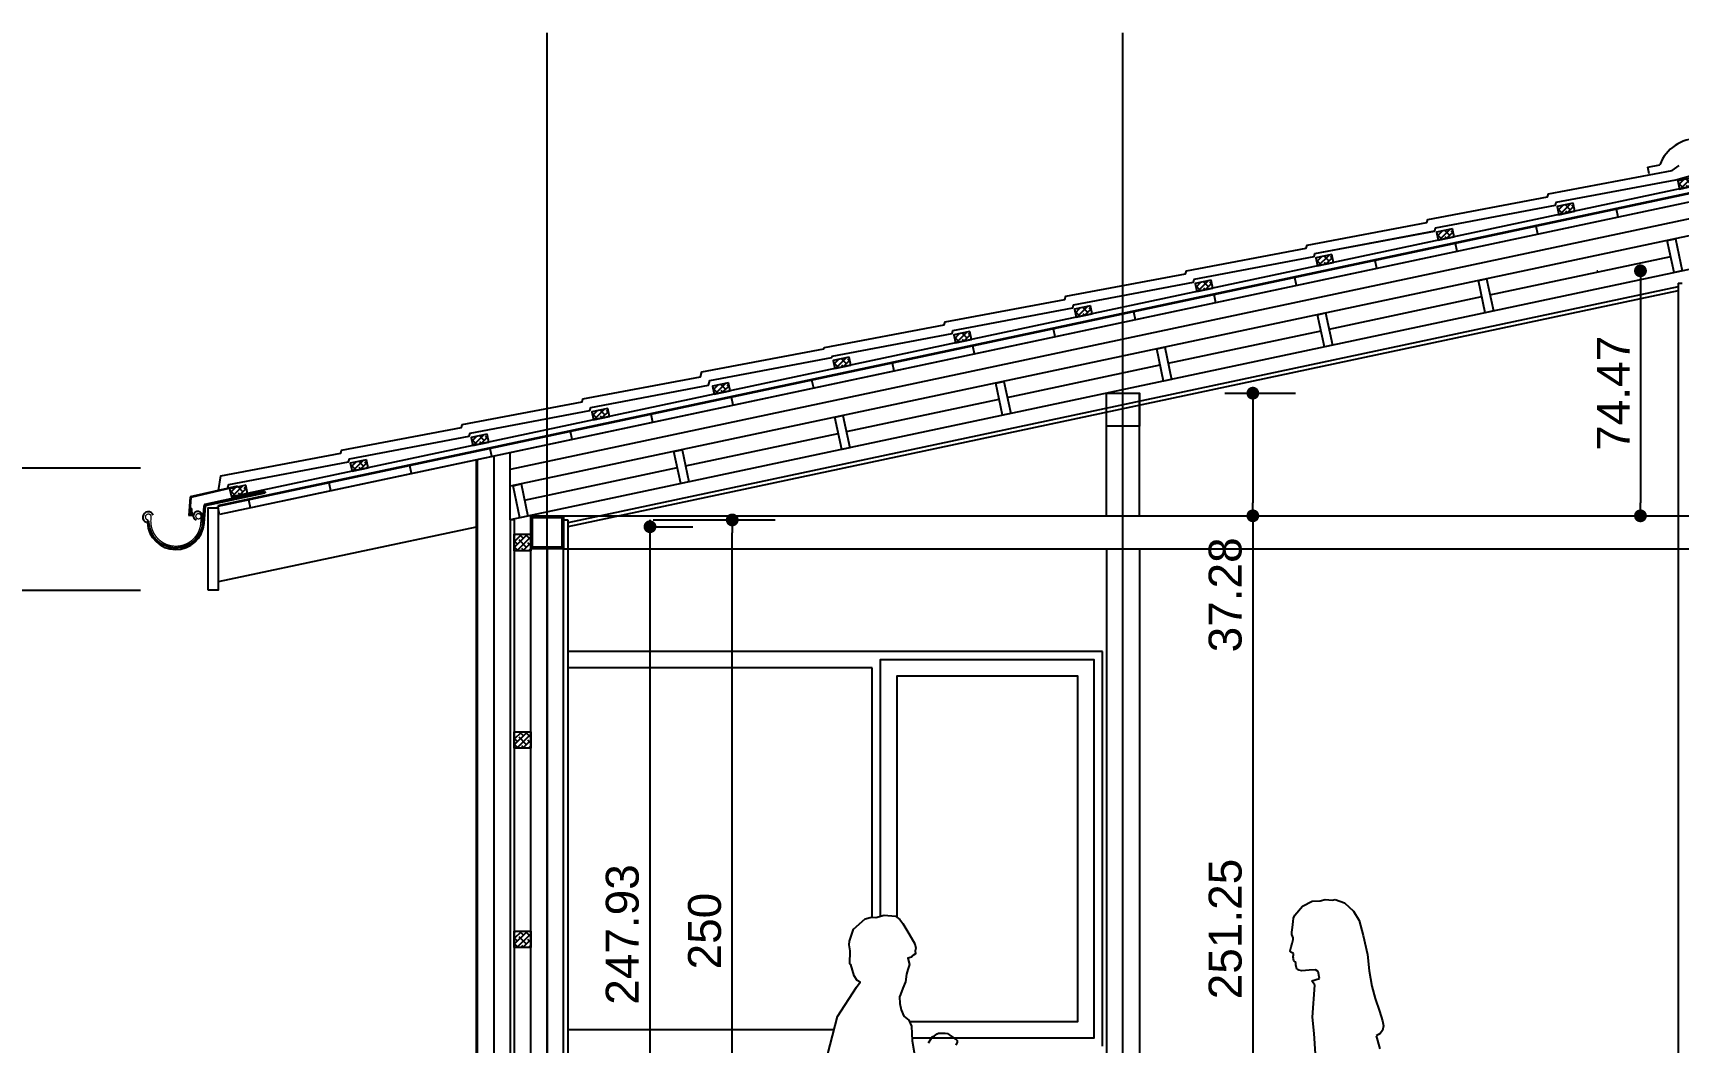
# Model space of a CAD drawing. Header units: millimetres. Extents: x 10453 to 58457, y -15634 to -5634.
# Drawn here: x 46581 to 47082, y -10240 to -9933 of the extents above; entities that cross this region are included whole.
import ezdxf

# ---------------------------------------------------------------- set-up
doc = ezdxf.new("R2010")
doc.units = ezdxf.units.MM
doc.header["$MEASUREMENT"] = 0
doc.layers.get('Defpoints').update_dxf_attribs({"color": 210, "lineweight": 0})
doc.styles.get("Standard").update_dxf_attribs({"font": 'arial.ttf', "height": 10})
doc.dimstyles.get("Standard").update_dxf_attribs({"dimscale": 1.3, "dimtxt": 35, "dimasz": 3, "dimexe": 10, "dimexo": 20, "dimgap": 2.5, "dimtad": 1, "dimdsep": 46, "dimtxsty": 'Standard', "dimblk": 'DOT', "dimcen": 3, "dimazin": 0, "dimtfac": 1, "dimtofl": 0, "dimtmove": 0, "dimatfit": 3, "dimldrblk": 'DOT', "dimfxl": 0.18, "dimtolj": 1, "dimtzin": 0, "dimlwe": -1, "dimarcsym": 0})

# ---------------------------------------------------------------- blocks, each defined once
blk = doc.blocks.new('_Dot')
at = {"color": 0, "linetype": 'ByBlock', "lineweight": -2}
blk.add_line((-0.5, 0), (-1, 0), dxfattribs=at)
at = {"color": 0, "linetype": 'ByBlock', "const_width": 0.5}
blk.add_lwpolyline([(-0.25, 0, 1), (0.25, 0, 1)], format="xyb", close=True, dxfattribs=at)
blk = doc.blocks.new('*D398')
at = {"color": 0, "ltscale": 10, "transparency": 16777216}
for p, q in [((46770.06, -10081.28), (46807.06, -10081.28)), ((46770.06, -10331.28), (46807.06, -10331.28))]:
    blk.add_line(p, q, dxfattribs=at)
at = {"color": 0, "linetype": 'ByBlock', "lineweight": -2, "ltscale": 10, "transparency": 16777216}
blk.add_line((46794.06, -10327.38), (46794.06, -10085.18), dxfattribs=at)
at = {"layer": 'Defpoints', "color": 0, "ltscale": 10, "transparency": 16777216}
for p in [(46744.06, -10081.28), (46794.06, -10081.28), (46744.06, -10331.28)]:
    blk.add_point(p, dxfattribs=at)
at = {"color": 0, "lineweight": -2, "ltscale": 10, "transparency": 16777216, "xscale": 3.9, "yscale": 3.9, "zscale": 3.9}
for p, rotation in [((46794.06, -10081.28), 90), ((46794.06, -10331.28), 270)]:
    blk.add_blockref('_Dot', p, dxfattribs=dict(at, rotation=rotation))
at = {"color": 0, "ltscale": 10, "transparency": 16777216, "insert": (46785.7, -10206.28), "char_height": 10, "attachment_point": 5, "rotation": 90}
blk.add_mtext('\\A1;250', dxfattribs=at)
blk = doc.blocks.new('*D399')
at = {"color": 0, "ltscale": 10, "transparency": 16777216}
for p, q in [((46770.06, -10083.35), (46782.06, -10083.35)), ((46770.06, -10331.28), (46782.06, -10331.28))]:
    blk.add_line(p, q, dxfattribs=at)
at = {"color": 0, "linetype": 'ByBlock', "lineweight": -2, "ltscale": 10, "transparency": 16777216}
blk.add_line((46769.06, -10087.25), (46769.06, -10327.38), dxfattribs=at)
at = {"layer": 'Defpoints', "color": 0, "ltscale": 10, "transparency": 16777216}
for p in [(46744.06, -10083.35), (46744.06, -10331.28), (46769.06, -10331.28)]:
    blk.add_point(p, dxfattribs=at)
at = {"color": 0, "lineweight": -2, "ltscale": 10, "transparency": 16777216, "xscale": 3.9, "yscale": 3.9, "zscale": 3.9}
for p, rotation in [((46769.06, -10083.35), 90), ((46769.06, -10331.28), 270)]:
    blk.add_blockref('_Dot', p, dxfattribs=dict(at, rotation=rotation))
at = {"color": 0, "ltscale": 10, "transparency": 16777216, "insert": (46760.7, -10207.31), "char_height": 10, "attachment_point": 5, "rotation": 90}
blk.add_mtext('\\A1;247.93', dxfattribs=at)
blk = doc.blocks.new('*D430')
at = {"color": 0, "ltscale": 10, "transparency": 16777216}
for p, q in [((46943.81, -10042.75), (46965.3, -10042.75)), ((46943.81, -10080.03), (46965.3, -10080.03))]:
    blk.add_line(p, q, dxfattribs=at)
at = {"color": 0, "linetype": 'ByBlock', "lineweight": -2, "ltscale": 10, "transparency": 16777216}
for p, q in [((46952.3, -10046.65), (46952.3, -10076.13)), ((46952.3, -10080.03), (46952.3, -10124.19))]:
    blk.add_line(p, q, dxfattribs=at)
at = {"layer": 'Defpoints', "color": 0, "ltscale": 10, "transparency": 16777216}
for p in [(46917.81, -10042.75), (46917.81, -10080.03), (46952.3, -10080.03)]:
    blk.add_point(p, dxfattribs=at)
at = {"color": 0, "lineweight": -2, "ltscale": 10, "transparency": 16777216, "xscale": 3.9, "yscale": 3.9, "zscale": 3.9}
for p, rotation in [((46952.3, -10042.75), 90), ((46952.3, -10080.03), 270)]:
    blk.add_blockref('_Dot', p, dxfattribs=dict(at, rotation=rotation))
at = {"color": 0, "ltscale": 10, "transparency": 16777216, "insert": (46943.94, -10104.06), "char_height": 10, "attachment_point": 5, "rotation": 90}
blk.add_mtext('\\A1;37.28', dxfattribs=at)
blk = doc.blocks.new('*D431')
at = {"color": 0, "ltscale": 10, "transparency": 16777216}
for p, q in [((46943.81, -10080.03), (46965.3, -10080.03)), ((46943.81, -10331.28), (46965.3, -10331.28))]:
    blk.add_line(p, q, dxfattribs=at)
at = {"color": 0, "linetype": 'ByBlock', "lineweight": -2, "ltscale": 10, "transparency": 16777216}
blk.add_line((46952.3, -10083.93), (46952.3, -10327.38), dxfattribs=at)
at = {"layer": 'Defpoints', "color": 0, "ltscale": 10, "transparency": 16777216}
for p in [(46917.81, -10080.03), (46917.81, -10331.28), (46952.3, -10331.28)]:
    blk.add_point(p, dxfattribs=at)
at = {"color": 0, "lineweight": -2, "ltscale": 10, "transparency": 16777216, "xscale": 3.9, "yscale": 3.9, "zscale": 3.9}
for p, rotation in [((46952.3, -10080.03), 90), ((46952.3, -10331.28), 270)]:
    blk.add_blockref('_Dot', p, dxfattribs=dict(at, rotation=rotation))
at = {"color": 0, "ltscale": 10, "transparency": 16777216, "insert": (46943.95, -10205.65), "char_height": 10, "attachment_point": 5, "rotation": 90}
blk.add_mtext('\\A1;251.25', dxfattribs=at)
blk = doc.blocks.new('*D432')
at = {"color": 0, "ltscale": 10, "transparency": 16777216}
for p, q in [((47056.81, -10005.55), (47057.12, -10005.55)), ((47056.81, -10080.03), (47057.12, -10080.03))]:
    blk.add_line(p, q, dxfattribs=at)
at = {"color": 0, "linetype": 'ByBlock', "lineweight": -2, "ltscale": 10, "transparency": 16777216}
blk.add_line((47070.12, -10009.45), (47070.12, -10076.13), dxfattribs=at)
at = {"layer": 'Defpoints', "color": 0, "ltscale": 10, "transparency": 16777216}
for p in [(47082.81, -10005.55), (47070.12, -10080.03), (47082.81, -10080.03)]:
    blk.add_point(p, dxfattribs=at)
at = {"color": 0, "lineweight": -2, "ltscale": 10, "transparency": 16777216, "xscale": 3.9, "yscale": 3.9, "zscale": 3.9}
for p, rotation in [((47070.12, -10005.55), 90), ((47070.12, -10080.03), 270)]:
    blk.add_blockref('_Dot', p, dxfattribs=dict(at, rotation=rotation))
at = {"color": 0, "ltscale": 10, "transparency": 16777216, "insert": (47061.87, -10042.79), "char_height": 10, "attachment_point": 5, "rotation": 90}
blk.add_mtext('\\A1;74.47', dxfattribs=at)

msp = doc.modelspace()

# ---------------------------------------------------------------- hatches: boundary and pattern name
at = {"ltscale": 10}
h = msp.add_hatch(dxfattribs=at)
h.set_pattern_fill('ANSI38', color=256, scale=10, style=0)
h.set_pattern_definition([(45, (32474.8835, -12335.5974), (-0.88388348, 0.88388348), []), (135, (32474.8835, -12335.5974), (-2.65165043, 0.88388348), [3.125, -1.875])])
h.paths.add_polyline_path([(47086.354, -9977.197), (47081.463, -9978.237), (47081.983, -9980.682), (47086.873, -9979.643)])
h = msp.add_hatch(dxfattribs=at)
h.set_pattern_fill('ANSI38', color=256, scale=10, style=0)
h.set_pattern_definition([(45, (32438.2029, -12343.3941), (-0.88388348, 0.88388348), []), (135, (32438.2029, -12343.3941), (-2.65165043, 0.88388348), [3.125, -1.875])])
h.paths.add_polyline_path([(47049.673, -9984.994), (47044.782, -9986.034), (47045.302, -9988.479), (47050.193, -9987.44)])
h = msp.add_hatch(dxfattribs=at)
h.set_pattern_fill('ANSI38', color=256, scale=10, style=0)
h.set_pattern_definition([(45, (32401.5224, -12351.1908), (-0.88388348, 0.88388348), []), (135, (32401.5224, -12351.1908), (-2.65165043, 0.88388348), [3.125, -1.875])])
h.paths.add_polyline_path([(47012.993, -9992.791), (47008.102, -9993.83), (47008.622, -9996.276), (47013.512, -9995.236)])
h = msp.add_hatch(dxfattribs=at)
h.set_pattern_fill('ANSI38', color=256, scale=10, style=0)
h.set_pattern_definition([(45, (32364.8419, -12358.9875), (-0.88388348, 0.88388348), []), (135, (32364.8419, -12358.9875), (-2.65165043, 0.88388348), [3.125, -1.875])])
h.paths.add_polyline_path([(46976.312, -10000.588), (46971.421, -10001.627), (46971.941, -10004.072), (46976.832, -10003.033)])
h = msp.add_hatch(dxfattribs=at)
h.set_pattern_fill('ANSI38', color=256, scale=10, style=0)
h.set_pattern_definition([(45, (32328.1613, -12366.7842), (-0.88388348, 0.88388348), []), (135, (32328.1613, -12366.7842), (-2.65165043, 0.88388348), [3.125, -1.875])])
h.paths.add_polyline_path([(46939.632, -10008.384), (46934.741, -10009.424), (46935.261, -10011.869), (46940.151, -10010.83)])
h = msp.add_hatch(dxfattribs=at)
h.set_pattern_fill('ANSI38', color=256, scale=10, style=0)
h.set_pattern_definition([(45, (32291.4808, -12374.5809), (-0.88388348, 0.88388348), []), (135, (32291.4808, -12374.5809), (-2.65165043, 0.88388348), [3.125, -1.875])])
h.paths.add_polyline_path([(46902.951, -10016.181), (46898.06, -10017.22), (46898.58, -10019.666), (46903.471, -10018.626)])
h = msp.add_hatch(dxfattribs=at)
h.set_pattern_fill('ANSI38', color=256, scale=10, style=0)
h.set_pattern_definition([(45, (32254.8003, -12382.3776), (-0.88388348, 0.88388348), []), (135, (32254.8003, -12382.3776), (-2.65165043, 0.88388348), [3.125, -1.875])])
h.paths.add_polyline_path([(46866.27, -10023.978), (46861.38, -10025.017), (46861.899, -10027.463), (46866.79, -10026.423)])
h = msp.add_hatch(dxfattribs=at)
h.set_pattern_fill('ANSI38', color=256, scale=10, style=0)
h.set_pattern_definition([(45, (32218.1197, -12390.1742), (-0.88388348, 0.88388348), []), (135, (32218.1197, -12390.1742), (-2.65165043, 0.88388348), [3.125, -1.875])])
h.paths.add_polyline_path([(46829.59, -10031.774), (46824.699, -10032.814), (46825.219, -10035.259), (46830.11, -10034.22)])
h = msp.add_hatch(dxfattribs=at)
h.set_pattern_fill('ANSI38', color=256, scale=10, style=0)
h.set_pattern_definition([(45, (32181.4392, -12397.9709), (-0.88388348, 0.88388348), []), (135, (32181.4392, -12397.9709), (-2.65165043, 0.88388348), [3.125, -1.875])])
h.paths.add_polyline_path([(46792.909, -10039.571), (46788.019, -10040.611), (46788.538, -10043.056), (46793.429, -10042.016)])
h = msp.add_hatch(dxfattribs=at)
h.set_pattern_fill('ANSI38', color=256, scale=10, style=0)
h.set_pattern_definition([(45, (32144.7587, -12405.7676), (-0.88388348, 0.88388348), []), (135, (32144.7587, -12405.7676), (-2.65165043, 0.88388348), [3.125, -1.875])])
h.paths.add_polyline_path([(46756.229, -10047.368), (46751.338, -10048.407), (46751.858, -10050.853), (46756.749, -10049.813)])
h = msp.add_hatch(dxfattribs=at)
h.set_pattern_fill('ANSI38', color=256, scale=10, style=0)
h.set_pattern_definition([(45, (32108.0781, -12413.5643), (-0.88388348, 0.88388348), []), (135, (32108.0781, -12413.5643), (-2.65165043, 0.88388348), [3.125, -1.875])])
h.paths.add_polyline_path([(46719.548, -10055.164), (46714.658, -10056.204), (46715.177, -10058.649), (46720.068, -10057.61)])
h = msp.add_hatch(dxfattribs=at)
h.set_pattern_fill('ANSI38', color=256, scale=10, style=0)
h.set_pattern_definition([(45, (32071.3976, -12421.361), (-0.88388348, 0.88388348), []), (135, (32071.3976, -12421.361), (-2.65165043, 0.88388348), [3.125, -1.875])])
h.paths.add_polyline_path([(46682.868, -10062.961), (46677.977, -10064.001), (46678.497, -10066.446), (46683.388, -10065.406)])
h = msp.add_hatch(dxfattribs=at)
h.set_pattern_fill('ANSI38', color=256, scale=10, style=0)
h.set_pattern_definition([(45, (32034.717, -12429.1577), (-0.88388348, 0.88388348), []), (135, (32034.717, -12429.1577), (-2.65165043, 0.88388348), [3.125, -1.875])])
h.paths.add_polyline_path([(46646.187, -10070.758), (46641.296, -10071.797), (46641.816, -10074.243), (46646.707, -10073.203)])
h = msp.add_hatch(dxfattribs=at)
h.set_pattern_fill('ANSI31', color=256, scale=3.5, angle=90, style=0)
h.set_pattern_definition([(135, (32475.2993, -12335.50904), (-0.309359217, -0.309359217), [])])
h.paths.add_polyline_path([(46737.809, -10080.027), (46732.809, -10080.027), (46732.809, -10090.027), (46737.809, -10090.027), (46737.809, -10089.527), (46733.309, -10089.527), (46733.309, -10080.527), (46737.809, -10080.527)])
h.paths.add_polyline_path([(46742.809, -10080.027), (46737.809, -10080.027), (46737.809, -10080.527), (46742.309, -10080.527), (46742.309, -10089.527), (46737.809, -10089.527), (46737.809, -10090.027), (46742.809, -10090.027)])
h = msp.add_hatch(dxfattribs=at)
h.set_pattern_fill('ANSI38', color=256, scale=10, style=0)
h.set_pattern_definition([(45, (32475.2993, -12335.509), (-0.88388348, 0.88388348), []), (135, (32475.2993, -12335.509), (-2.65165043, 0.88388348), [3.125, -1.875])])
h.paths.add_polyline_path([(46732.809, -10085.652), (46727.809, -10085.652), (46727.809, -10090.652), (46732.809, -10090.652)])
h = msp.add_hatch(dxfattribs=at)
h.set_pattern_fill('ANSI38', color=256, scale=10, style=0)
h.set_pattern_definition([(45, (32475.2993, -12395.509), (-0.88388348, 0.88388348), []), (135, (32475.2993, -12395.509), (-2.65165043, 0.88388348), [3.125, -1.875])])
h.paths.add_polyline_path([(46732.809, -10145.652), (46727.809, -10145.652), (46727.809, -10150.652), (46732.809, -10150.652)])
h = msp.add_hatch(dxfattribs=at)
h.set_pattern_fill('ANSI38', color=256, scale=10, style=0)
h.set_pattern_definition([(45, (32475.2993, -12456.134), (-0.88388348, 0.88388348), []), (135, (32475.2993, -12456.134), (-2.65165043, 0.88388348), [3.125, -1.875])])
h.paths.add_polyline_path([(46732.809, -10206.277), (46727.809, -10206.277), (46727.809, -10211.277), (46732.809, -10211.277)])

# ---------------------------------------------------------------- linework, layer by layer
at = {"color": 19, "ltscale": 2}
for p, q in [((46737.809, -10541.986), (46737.809, -9933.216)), ((46737.809, -10541.986), (46737.809, -9933.216)), ((46912.809, -10541.986), (46912.809, -9933.216)), ((46912.809, -10541.986), (46912.809, -9933.216))]:
    msp.add_line(p, q, dxfattribs=at)
at = {"ltscale": 10}
for p, q in [((47072.773, -9976.053), (47072.338, -9974.08)), ((47072.775, -9976.053), (47072.339, -9974.08)), ((47087.809, -9979.444), (46641.816, -10074.243)), ((47087.289, -9981.599), (46637.718, -10077.158)), ((47087.809, -9984.045), (46638.238, -10079.604)), ((47087.809, -9984.045), (46657.393, -10075.532)), ((47088.849, -9988.935), (46726.559, -10065.942)), ((47063.355, -9989.242), (47062.836, -9986.797)), ((47063.355, -9989.242), (47062.836, -9986.797)), ((47063.355, -9989.242), (47062.836, -9986.797)), ((47087.809, -9994.268), (46726.559, -10071.054)), ((47038.902, -9994.44), (47038.382, -9991.995)), ((47014.448, -9999.638), (47013.928, -9997.193)), ((47024.374, -10012.863), (47079.324, -10001.183)), ((47087.809, -10004.491), (46726.559, -10081.277)), ((46989.994, -10004.836), (46989.474, -10002.39)), ((47081.559, -10010.42), (46744.059, -10082.158)), ((46965.541, -10010.033), (46965.021, -10007.588)), ((47081.559, -10009.274), (47081.559, -10331.277)), ((47081.559, -10009.274), (47082.809, -10009.274)), ((47081.559, -10011.612), (46744.059, -10083.35)), ((46941.087, -10015.231), (46940.567, -10012.786)), ((46975.467, -10023.259), (47021.929, -10013.383)), ((46916.633, -10020.429), (46916.113, -10017.984)), ((46892.18, -10025.627), (46891.66, -10023.181)), ((46926.56, -10033.654), (46973.022, -10023.778)), ((46867.726, -10030.825), (46867.206, -10028.379)), ((46843.272, -10036.022), (46842.752, -10033.577)), ((46877.652, -10044.05), (46924.114, -10034.174)), ((46818.818, -10041.22), (46818.299, -10038.775)), ((46794.365, -10046.418), (46793.845, -10043.973)), ((46828.745, -10054.445), (46875.207, -10044.57)), ((46907.809, -10080.027), (46907.809, -10042.752)), ((46917.809, -10080.027), (46917.809, -10042.752)), ((46769.911, -10051.616), (46769.391, -10049.17)), ((46745.457, -10056.814), (46744.938, -10054.368)), ((46779.837, -10064.841), (46826.299, -10054.965)), ((46721.004, -10062.011), (46720.484, -10059.566)), ((46726.559, -10081.277), (46726.559, -10060.831)), ((46482.518, -10065.444), (46614.227, -10065.444)), ((46696.55, -10067.209), (46696.03, -10064.764)), ((46716.239, -10063.024), (46716.239, -10331.277)), ((46716.559, -10062.956), (46716.559, -10331.277)), ((46721.559, -10061.893), (46721.559, -10331.277)), ((46730.93, -10075.237), (46777.392, -10065.361)), ((46672.096, -10072.407), (46671.577, -10069.962)), ((46633.85, -10076.447), (46651.997, -10072.579)), ((46633.954, -10076.936), (46652.104, -10073.078)), ((46647.643, -10077.605), (46647.123, -10075.159)), ((46651.997, -10072.579), (46652.104, -10073.078)), ((46638.238, -10079.604), (46637.718, -10077.158)), ((46637.809, -10079.695), (46637.809, -10100.142)), ((46732.809, -10331.277), (46732.809, -10080.027)), ((46732.809, -10080.027), (46742.809, -10080.027)), ((46742.809, -10331.277), (46742.809, -10080.027)), ((46742.809, -10080.027), (47092.809, -10080.027)), ((46742.809, -10331.277), (46742.809, -10080.027)), ((46742.809, -10081.012), (46742.809, -10080.086)), ((46716.239, -10083.471), (46637.809, -10100.142)), ((46726.559, -10081.277), (46726.559, -10331.277)), ((46727.809, -10081.277), (46726.559, -10081.277)), ((46727.809, -10081.277), (46727.809, -10331.277)), ((46742.809, -10081.277), (46744.059, -10081.277)), ((46744.059, -10081.277), (46744.059, -10331.277)), ((46769.059, -10081.277), (46769.059, -10331.277)), ((46737.809, -10090.027), (46737.809, -10321.277)), ((46742.809, -10090.027), (47092.809, -10090.027)), ((46907.809, -10090.027), (46907.809, -10331.277)), ((46917.809, -10090.027), (46917.809, -10331.277)), ((46482.518, -10102.642), (46614.227, -10102.642)), ((46906.559, -10121.277), (46744.059, -10121.277)), ((46906.559, -10241.277), (46906.559, -10121.277)), ((46836.559, -10126.277), (46744.059, -10126.277)), ((46836.559, -10202.09), (46836.559, -10126.277)), ((46824.985, -10236.277), (46744.059, -10236.277))]:
    msp.add_line(p, q, dxfattribs=at)
at = {"lineweight": 35, "ltscale": 0.2}
msp.add_line((47087.268, -9981.501), (46637.697, -10077.061), dxfattribs=at)
for p, q in [((46643.686, -10070.969), (46629.265, -10074.276)), ((46643.731, -10071.164), (46629.469, -10074.434)), ((46643.686, -10070.969), (46643.731, -10071.164)), ((46629.265, -10074.276), (46628.913, -10079.918)), ((46629.469, -10074.434), (46629.097, -10079.703)), ((46628.913, -10079.918), (46629.952, -10079.837)), ((46629.097, -10079.703), (46629.737, -10079.653)), ((46629.597, -10077.847), (46629.796, -10077.831)), ((46629.737, -10079.653), (46629.597, -10077.847)), ((46629.952, -10079.837), (46629.796, -10077.831)), ((46965.05, -10201.406), (46967.359, -10198.683)), ((46967.359, -10198.683), (46970.362, -10197.223)), ((46970.362, -10197.223), (46972.748, -10197.064)), ((46972.748, -10197.064), (46974.25, -10196.691)), ((46974.25, -10196.691), (46976.547, -10196.912)), ((46976.547, -10196.912), (46977.361, -10196.7)), ((46977.361, -10196.7), (46980.156, -10197.699)), ((46980.156, -10197.699), (46982.947, -10200.2)), ((46982.947, -10200.2), (46984.647, -10203.047)), ((46964.146, -10206.569), (46964.332, -10205.192)), ((46964.332, -10205.192), (46964.541, -10203.363)), ((46964.541, -10203.363), (46964.632, -10202.304)), ((46964.632, -10202.304), (46965.05, -10201.406)), ((46984.647, -10203.047), (46985.823, -10207.591)), ((46963.739, -10211.84), (46963.983, -10211.025)), ((46963.983, -10211.025), (46964.304, -10210.08)), ((46964.157, -10207.362), (46964.146, -10206.569)), ((46964.35, -10207.786), (46964.157, -10207.362)), ((46964.304, -10210.08), (46964.567, -10208.837)), ((46964.542, -10208.307), (46964.35, -10207.786)), ((46964.567, -10208.837), (46964.542, -10208.307)), ((46985.823, -10207.591), (46987.131, -10213.414)), ((46963.597, -10212.265), (46963.739, -10211.84)), ((46963.634, -10212.496), (46963.597, -10212.265)), ((46963.835, -10212.645), (46963.634, -10212.496)), ((46964.235, -10212.855), (46963.835, -10212.645)), ((46964.655, -10213.081), (46964.235, -10212.855)), ((46964.512, -10213.936), (46964.657, -10213.744)), ((46964.556, -10214.229), (46964.512, -10213.936)), ((46964.694, -10214.537), (46964.556, -10214.229)), ((46964.686, -10213.383), (46964.655, -10213.081)), ((46964.657, -10213.744), (46964.686, -10213.383)), ((46964.672, -10214.93), (46964.793, -10214.653)), ((46964.721, -10215.28), (46964.672, -10214.93)), ((46964.793, -10214.653), (46964.694, -10214.537)), ((46964.836, -10215.455), (46964.721, -10215.28)), ((46965.21, -10215.644), (46964.836, -10215.455)), ((46965.356, -10215.937), (46965.21, -10215.644)), ((46965.414, -10216.519), (46965.356, -10215.937)), ((46987.131, -10213.414), (46987.618, -10218.394)), ((46965.543, -10217.417), (46965.414, -10216.519)), ((46965.717, -10217.811), (46965.543, -10217.417)), ((46966.263, -10218.175), (46965.717, -10217.811)), ((46967.169, -10218.341), (46966.263, -10218.175)), ((46969.437, -10218.172), (46967.169, -10218.341)), ((46971.324, -10218.071), (46969.437, -10218.172)), ((46970.213, -10221.367), (46972.606, -10220.693)), ((46972.163, -10218.519), (46971.324, -10218.071)), ((46972.606, -10220.693), (46972.163, -10218.519)), ((46987.618, -10218.394), (46988.509, -10222.972)), ((46971.147, -10222.756), (46970.213, -10221.367)), ((46970.403, -10232.432), (46971.147, -10222.756)), ((46988.509, -10222.972), (46989.473, -10226.783)), ((46989.473, -10226.783), (46990.768, -10230.603)), ((46990.768, -10230.603), (46991.752, -10233.528)), ((46970.898, -10237.434), (46970.403, -10232.432)), ((46991.99, -10235.102), (46991.7, -10236.505)), ((46991.752, -10233.528), (46991.99, -10235.102)), ((46972.792, -10263.765), (46970.898, -10237.434)), ((46990.982, -10237.441), (46989.819, -10238.119)), ((46989.819, -10238.119), (46990.907, -10242.116)), ((46991.7, -10236.505), (46990.982, -10237.441))]:
    msp.add_line(p, q)
at = {"ltscale": 10}
for points in [[(46637.896, -10072.297), (46638.654, -10067.879), (46675.078, -10060.998), (46675.334, -10060.082), (46711.759, -10053.201), (46712.015, -10052.285), (46748.439, -10045.405), (46748.695, -10044.489), (46784.462, -10037.732), (46784.865, -10036.289), (46821.947, -10029.284), (46822.056, -10028.895), (46858.481, -10022.015), (46858.737, -10021.099), (46895.161, -10014.218), (46895.417, -10013.302), (46931.842, -10006.421), (46932.098, -10005.505), (46968.522, -9998.625), (46968.778, -9997.709), (47005.203, -9990.828), (47005.459, -9989.912), (47041.883, -9983.031), (47042.139, -9982.115), (47079.715, -9975.017), (47081.915, -9973.553)], [(47072.338, -9974.08), (47075.974, -9973.278)], [(47072.339, -9974.08), (47075.975, -9973.278)], [(46848.722, -10238.777), (46904.059, -10238.777), (46904.059, -10123.777), (46839.059, -10123.777), (46839.059, -10201.753)], [(46847.925, -10233.777), (46899.059, -10233.777), (46899.059, -10128.777), (46844.059, -10128.777), (46844.059, -10202.029)]]:
    msp.add_lwpolyline(points, dxfattribs=at)
at = {"ltscale": 0.2}
for points in [[(46640.786, -10071.395), (46641.041, -10070.481), (46677.466, -10063.6), (46677.722, -10062.684), (46714.146, -10055.803), (46714.402, -10054.887), (46750.827, -10048.007), (46751.083, -10047.091), (46786.849, -10040.334), (46787.253, -10038.891), (46824.335, -10031.886), (46824.444, -10031.497), (46860.868, -10024.617), (46861.124, -10023.701), (46897.549, -10016.82), (46897.805, -10015.904), (46934.229, -10009.023), (46934.485, -10008.107), (46970.91, -10001.227), (46971.166, -10000.311), (47007.59, -9993.43), (47007.847, -9992.514), (47044.271, -9985.633), (47044.527, -9984.717), (47080.87, -9977.852), (47087.393, -9976.051)], [(46970.91, -10001.227), (46971.166, -10000.311), (47007.509, -9993.445)]]:
    msp.add_lwpolyline(points, dxfattribs=at)
for points in [[(47086.354, -9977.197), (47081.463, -9978.237), (47081.983, -9980.682), (47086.873, -9979.643), (47086.354, -9977.197)], [(47049.673, -9984.994), (47044.782, -9986.034), (47045.302, -9988.479), (47050.193, -9987.44), (47049.673, -9984.994)], [(47012.993, -9992.791), (47008.102, -9993.83), (47008.622, -9996.276), (47013.512, -9995.236), (47012.993, -9992.791)], [(47080.364, -10006.074), (47078.285, -9996.292), (47080.73, -9995.773), (47082.809, -10005.554), (47080.364, -10006.074)], [(46976.312, -10000.588), (46971.421, -10001.627), (46971.941, -10004.072), (46976.832, -10003.033), (46976.312, -10000.588)], [(46939.632, -10008.384), (46934.741, -10009.424), (46935.261, -10011.869), (46940.151, -10010.83), (46939.632, -10008.384)], [(47022.968, -10018.274), (47020.889, -10008.492), (47023.335, -10007.972), (47025.414, -10017.754), (47022.968, -10018.274)], [(46902.951, -10016.181), (46898.06, -10017.22), (46898.58, -10019.666), (46903.471, -10018.626), (46902.951, -10016.181)], [(46974.061, -10028.669), (46971.982, -10018.888), (46974.427, -10018.368), (46976.506, -10028.149), (46974.061, -10028.669)], [(46866.27, -10023.978), (46861.38, -10025.017), (46861.899, -10027.463), (46866.79, -10026.423), (46866.27, -10023.978)], [(46925.154, -10039.065), (46923.075, -10029.283), (46925.52, -10028.764), (46927.599, -10038.545), (46925.154, -10039.065)], [(46829.59, -10031.774), (46824.699, -10032.814), (46825.219, -10035.259), (46830.11, -10034.22), (46829.59, -10031.774)], [(46792.909, -10039.571), (46788.019, -10040.611), (46788.538, -10043.056), (46793.429, -10042.016), (46792.909, -10039.571)], [(46876.246, -10049.46), (46874.167, -10039.679), (46876.613, -10039.159), (46878.692, -10048.941), (46876.246, -10049.46)], [(46756.229, -10047.368), (46751.338, -10048.407), (46751.858, -10050.853), (46756.749, -10049.813), (46756.229, -10047.368)], [(46827.339, -10059.856), (46825.26, -10050.074), (46827.705, -10049.555), (46829.784, -10059.336), (46827.339, -10059.856)], [(46719.548, -10055.164), (46714.658, -10056.204), (46715.177, -10058.649), (46720.068, -10057.61), (46719.548, -10055.164)], [(46778.432, -10070.252), (46776.352, -10060.47), (46778.798, -10059.95), (46780.877, -10069.732), (46778.432, -10070.252)], [(46682.868, -10062.961), (46677.977, -10064.001), (46678.497, -10066.446), (46683.388, -10065.406), (46682.868, -10062.961)], [(46646.187, -10070.758), (46641.296, -10071.797), (46641.816, -10074.243), (46646.707, -10073.203), (46646.187, -10070.758)], [(46729.524, -10080.647), (46727.445, -10070.866), (46729.89, -10070.346), (46731.97, -10080.127), (46729.524, -10080.647)], [(46822.304, -10246.774), (46826.021, -10232.222), (46831.807, -10223.282), (46832.897, -10221.855), (46832.027, -10221.326), (46831.081, -10219.892), (46830.143, -10216.454), (46829.775, -10216.193), (46829.868, -10212.287), (46829.608, -10210.479), (46829.667, -10209.316), (46830.907, -10205.705), (46834.416, -10202.504), (46836.414, -10202.087), (46837.671, -10202.115), (46840.283, -10201.434), (46843.708, -10201.761), (46844.978, -10202.732), (46845.964, -10203.931), (46847.768, -10206.971), (46849.603, -10210.153), (46849.88, -10211.506), (46849.705, -10212.291), (46849.756, -10213.18), (46848.921, -10213.711), (46848.542, -10214.189), (46847.433, -10214.483), (46847.944, -10216.426), (46847.436, -10217.918), (46847.014, -10219.354), (46846.706, -10221.742), (46845.913, -10223.641), (46845.198, -10225.541), (46844.858, -10226.239), (46845.023, -10228.338), (46845.432, -10230.257), (46846.187, -10232.185), (46847.747, -10233.354), (46848.518, -10235.188), (46848.768, -10239.598), (46849.552, -10244.38)], [(46853.71, -10240.214), (46854.611, -10238.803), (46854.824, -10238.458), (46855.564, -10238.146), (46856.352, -10237.521), (46856.746, -10237.341), (46858.734, -10237.349), (46859.449, -10237.415), (46860.578, -10238.26), (46861.958, -10239.074), (46862.436, -10239.501), (46862.465, -10240.012), (46862.045, -10240.93)]]:
    msp.add_lwpolyline(points)
at = {"ltscale": 10}
for points in [[(46907.809, -10042.752), (46917.809, -10042.752), (46917.809, -10052.752), (46907.809, -10052.752)], [(46732.809, -10080.027), (46742.809, -10080.027), (46742.809, -10090.027), (46732.809, -10090.027)], [(46733.309, -10080.527), (46742.309, -10080.527), (46742.309, -10089.527), (46733.309, -10089.527)], [(46727.809, -10085.652), (46732.809, -10085.652), (46732.809, -10090.652), (46727.809, -10090.652)], [(46727.809, -10145.652), (46732.809, -10145.652), (46732.809, -10150.652), (46727.809, -10150.652)], [(46727.809, -10206.277), (46732.809, -10206.277), (46732.809, -10211.277), (46727.809, -10211.277)]]:
    msp.add_lwpolyline(points, close=True, dxfattribs=at)
for points in [[(46618.099, -10079.876, 1.5649102), (46615.987, -10081.997)], [(46633.477, -10077.09), (46633.062, -10082.249, -0.9375265), (46616.766, -10082.112), (46616.754, -10081.724), (46616.282, -10081.691), (46616.294, -10082.078, 0.9410592), (46633.534, -10082.282), (46633.953, -10077.121)], [(46632.911, -10082.07), (46632.993, -10080.115, 1.9320395), (46631.112, -10081.351)]]:
    msp.add_lwpolyline(points, format="xyb")
at = {"const_width": 0.4}
msp.add_lwpolyline([(46616.547, -10081.294, -1.7807764), (46617.438, -10080.041), (46617.383, -10080.815, 1.0212568), (46632.522, -10082.219), (46632.613, -10080.22, 14.7311602), (46632.568, -10080.432)], format="xyb", dxfattribs=at)
msp.add_lwpolyline([(46634.809, -10102.642), (46634.809, -10077.642), (46637.809, -10077.642), (46637.809, -10102.642)], close=True)
at = {"ltscale": 10}
msp.add_arc((47087.809, -9978.004), 12.744, 21.77103, 158.22897, dxfattribs=at)
msp.add_arc((47087.809, -9978.004), 12.744, 21.77103, 158.22897, dxfattribs=at)
for centre, radius, start, end in [((46635.107, -10077.607), 1.71, 137.30675, 162.3951), ((46634.443, -10077.246), 0.505, 118.04303, 165.74682)]:
    msp.add_arc(centre, radius, start, end)

# ---------------------------------------------------------------- dimensions: what is measured, and where the dimension line sits
for base, p1, p2, picture, middle in [((47070.119, -10080.027), (47082.809, -10005.554), (47082.809, -10080.027), '*D432', (47061.869, -10042.791)), ((46952.3041, -10080.0274), (46917.809, -10042.7515), (46917.809, -10080.0274), '*D430', (46943.945, -10104.0566)), ((46794.059, -10081.277), (46744.059, -10331.277), (46744.059, -10081.277), '*D398', (46785.703, -10206.277)), ((46952.304, -10331.277), (46917.809, -10080.027), (46917.809, -10331.277), '*D431', (46943.948, -10205.652)), ((46769.059, -10331.277), (46744.059, -10083.35), (46744.059, -10331.277), '*D399', (46760.7, -10207.314))]:
    dim = msp.add_linear_dim(base=base, p1=p1, p2=p2, angle=90, dimstyle='Standard', dxfattribs=at)
    dim.commit()
    dim.dimension.update_dxf_attribs({"geometry": picture, "text_midpoint": middle})

doc.saveas('drawing.dxf')
